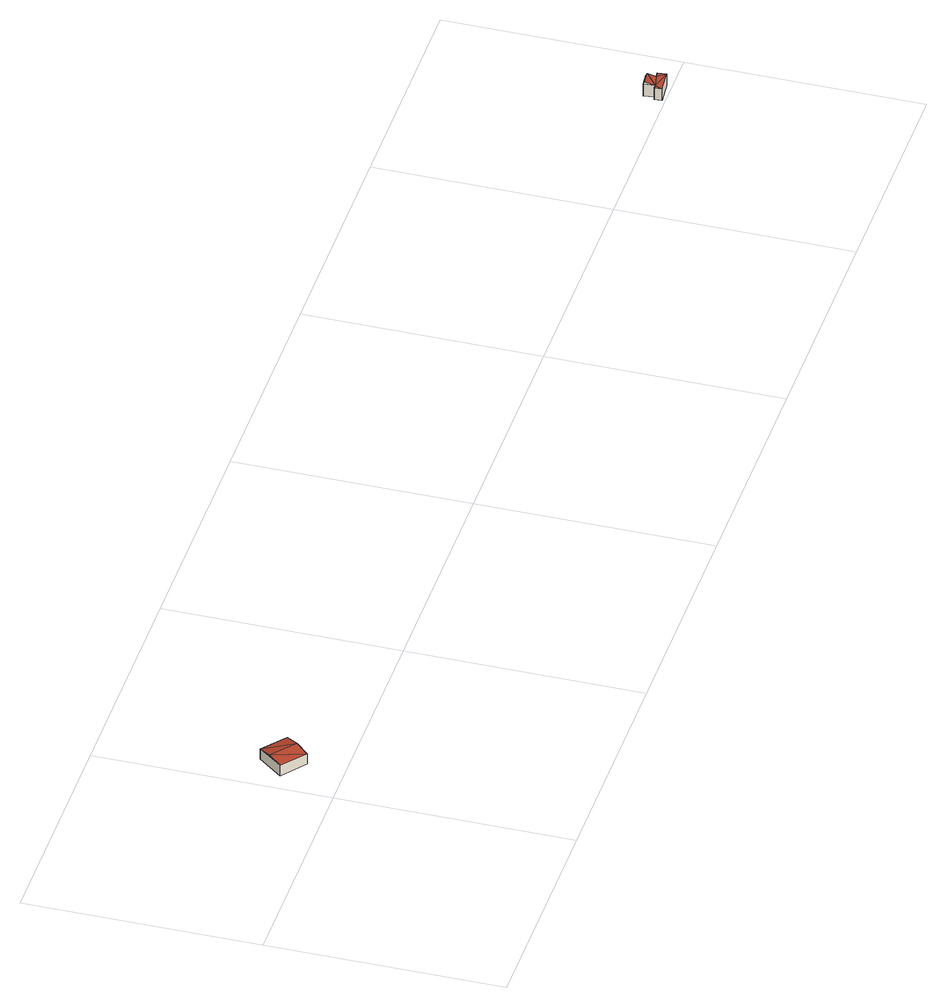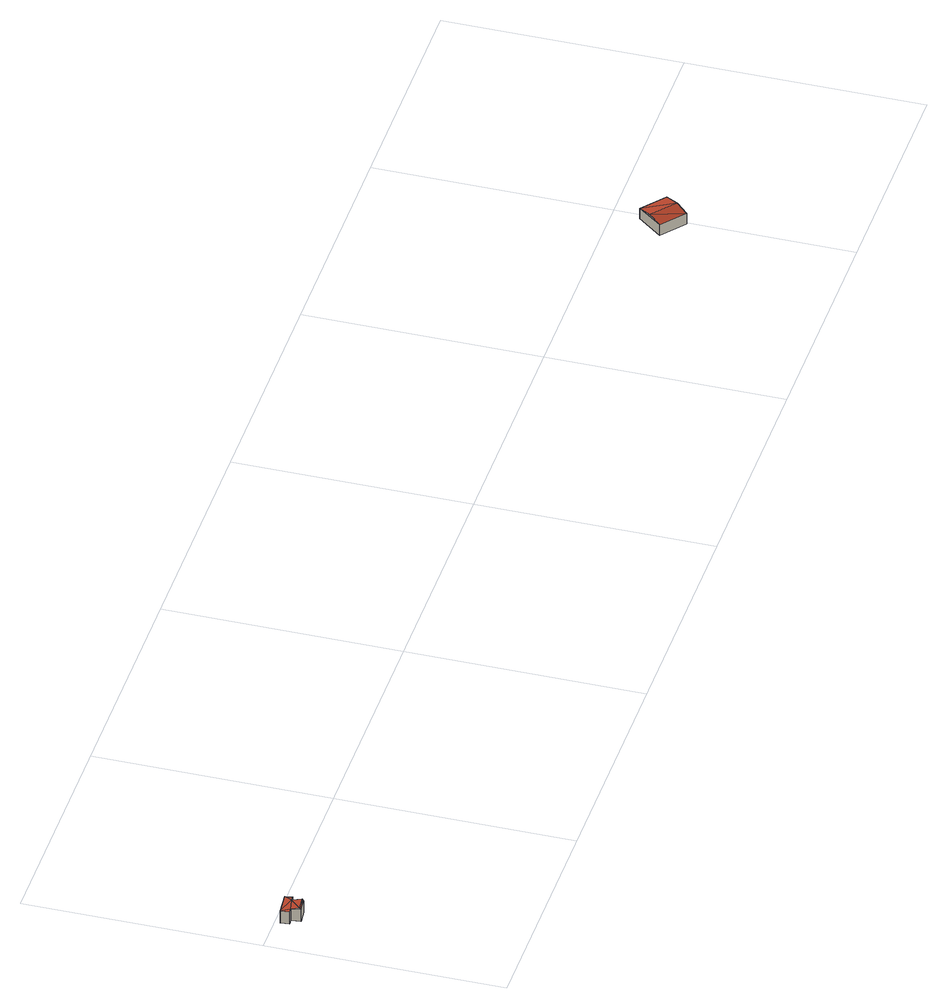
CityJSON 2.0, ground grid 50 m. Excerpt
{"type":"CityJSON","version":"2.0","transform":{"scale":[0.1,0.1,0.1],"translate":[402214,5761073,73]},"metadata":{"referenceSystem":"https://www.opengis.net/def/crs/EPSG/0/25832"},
"CityObjects":{
"building1":{"type":"Building","attributes":{"Gemeindeschluessel":"05515000","Geometrietyp2DReferenz":"3000","function":"31001_2460","roofType":"3100","measuredHeight":3.11},"geometry":[{"type":"Solid","lod":"2","boundaries":[[[[0,1,2,3]],[[4,5,1,0]],[[6,7,5,4]],[[3,2,7,6]],[[0,8,4]],[[6,9,3]],[[3,9,8]],[[8,0,3]],[[9,6,4]],[[4,8,9]],[[1,5,7,2]]]],"semantics":{"surfaces":[{"type":"WallSurface"},{"type":"RoofSurface"},{"type":"GroundSurface"}],"values":[[0,0,0,0,0,0,1,1,1,1,2]]}}]},
"building2":{"type":"Building","attributes":{"Gemeindeschluessel":"05515000","Geometrietyp2DReferenz":"3000","function":"31001_2460","roofType":"5000","measuredHeight":3.35},"geometry":[{"type":"Solid","lod":"2","boundaries":[[[[10,11,12,13]],[[14,15,11,10]],[[16,17,15,14]],[[18,19,17,16]],[[20,21,19,18]],[[22,23,21,20]],[[24,25,23,22]],[[13,12,25,24]],[[26,14,27]],[[24,22,20]],[[20,27,14]],[[24,20,14]],[[13,24,14]],[[14,10,13]],[[26,27,18]],[[18,16,26]],[[14,26,16]],[[18,27,20]],[[11,15,17,19,21,23,25,12]]]],"semantics":{"surfaces":[{"type":"WallSurface"},{"type":"RoofSurface"},{"type":"GroundSurface"}],"values":[[0,0,0,0,0,0,0,0,1,1,1,1,1,1,1,1,0,0,2]]}}]}
},
"vertices":[
[2,110,59],[2,110,34],[53,69,34],[53,69,59],[44,163,59],[44,163,34],[95,122,59],[95,122,34],[23,137,65],[74,96,65],
[2368,22,31],[2368,22,2],[2370,6,2],[2370,6,31],[2377,23,31],[2377,23,2],[2374,47,31],[2374,47,2],[2403,50,31],[2403,50,2],[2406,29,31],[2406,29,2],[2417,30,31],[2417,30,2],[2419,11,31],[2419,11,2],[2375,44,36],[2404,47,36]
]}
